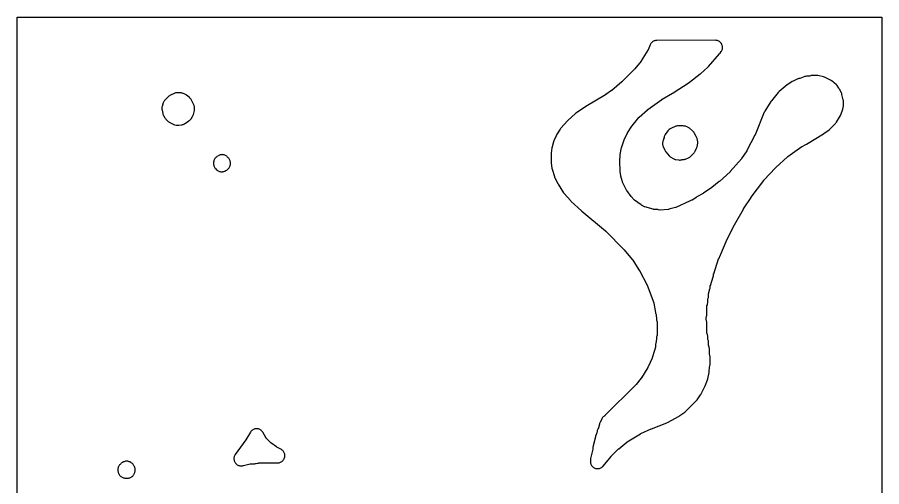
# Model space of a CAD drawing. Header units: millimetres. Extents: x 0 to 300, y 0 to 300.
# Drawn here: x 0 to 300, y 137 to 300 of the extents above; entities that cross this region are included whole.
import ezdxf

# ---------------------------------------------------------------- set-up
doc = ezdxf.new("R2010")
doc.units = ezdxf.units.MM
doc.layers.add('CUT', color=7, linetype='CONTINUOUS')

msp = doc.modelspace()

# ---------------------------------------------------------------- linework, layer by layer
at = {"layer": 'CUT'}
for points in [[(299.9605, 299.9971), (299.9634, 299.9386), (299.9634, 0.0614), (299.9605, 0.0029), (299.9021, 0), (0.0614, 0), (0.0029, 0.0029), (0, 0.0614), (0, 299.9386), (0.0029, 299.9971), (0.0614, 300), (299.9021, 300)], [(185.5456, 247.6131), (185.6244, 247.259), (186.3966, 244.6847), (186.4651, 244.487), (186.5498, 244.2958), (187.5576, 242.2559), (187.6999, 242.0053), (189.5915, 239.0812), (189.8061, 238.7963), (192.047, 236.2258), (192.2455, 236.0226), (195.8147, 232.7629), (195.8961, 232.6917), (204.1228, 225.8065), (204.1644, 225.77), (204.2043, 225.7317), (210.5171, 219.3852), (210.5618, 219.3377), (210.604, 219.2879), (213.8912, 215.1828), (213.9303, 215.1313), (213.9666, 215.0777), (215.9561, 211.9643), (215.9816, 211.9225), (216.0055, 211.8796), (218.5041, 207.1706), (218.5409, 207.095), (218.5723, 207.0171), (220.8419, 200.7836), (220.8473, 200.7678), (220.8656, 200.7), (220.8689, 200.6836), (221.4527, 197.4379), (221.4995, 197.2293), (221.564, 197.0255), (221.6456, 196.8279), (221.7078, 196.6939), (221.7157, 196.6758), (221.7291, 196.6369), (221.7345, 196.596), (221.7355, 196.5763), (221.7716, 195.2981), (221.7898, 195.0599), (221.8305, 194.8246), (221.8936, 194.5942), (222.0027, 194.2594), (222.0083, 194.2404), (222.0171, 194.2), (222.0217, 194.1588), (222.0224, 194.1391), (222.0452, 191.9316), (222.0453, 191.9229), (222.0452, 191.9038), (222.0212, 189.6805), (222.0205, 189.6606), (222.0158, 189.6193), (222.0069, 189.5788), (222.0012, 189.5597), (221.8931, 189.2296), (221.8292, 188.9974), (221.788, 188.76), (221.7698, 188.5199), (221.7353, 187.2604), (221.7343, 187.2414), (221.7294, 187.202), (221.7169, 187.1643), (221.7096, 187.1467), (221.696, 187.1163), (221.6112, 186.8989), (221.547, 186.6745), (221.5041, 186.4451), (221.4827, 186.2127), (221.4523, 185.5391), (221.451, 185.52), (221.4396, 185.4408), (221.4355, 185.4221), (221.1667, 184.3265), (221.154, 184.279), (221.1395, 184.232), (220.3082, 181.7364), (220.287, 181.6779), (220.2629, 181.6206), (218.8757, 178.5473), (218.8406, 178.4759), (218.8009, 178.4069), (216.5509, 174.7799), (216.5168, 174.7279), (216.48, 174.6777), (214.7885, 172.4879), (214.7381, 172.427), (214.6839, 172.3694), (203.9159, 161.6586), (203.9024, 161.6458), (203.8722, 161.621), (203.8446, 161.6026), (203.6836, 161.5049), (203.4825, 161.3532), (203.2976, 161.1821), (203.1309, 160.9932), (202.9841, 160.7885), (202.8586, 160.5701), (202.219, 159.3141), (202.1325, 159.1253), (202.062, 158.93), (202.0079, 158.7295), (201.7237, 157.4688), (201.7224, 157.4635), (201.7071, 157.4145), (201.6971, 157.3903), (201.6865, 157.3684), (201.4348, 156.8807), (201.3388, 156.6717), (201.2625, 156.4547), (201.2064, 156.2317), (201.1711, 156.0044), (201.1432, 155.7474), (201.1409, 155.7302), (201.1337, 155.6944), (201.1234, 155.6592), (201.1175, 155.6433), (200.6956, 154.5741), (200.5955, 154.2617), (199.8259, 151.1766), (199.7795, 150.9442), (199.7553, 150.7084), (199.7211, 150.0844), (199.7197, 150.0671), (199.7093, 149.995), (199.7057, 149.978), (198.9559, 146.8106), (198.9181, 146.6172), (198.8956, 146.4213), (198.8587, 145.9282), (198.8523, 145.6856), (198.8695, 145.4436), (198.9101, 145.2043), (198.9737, 144.9701), (199.0597, 144.7432), (199.1673, 144.5257), (199.2955, 144.3197), (199.443, 144.127), (199.6085, 143.9496), (199.7904, 143.789), (199.9871, 143.6469), (200.1966, 143.5244), (200.417, 143.4229), (200.6462, 143.3432), (200.882, 143.2861), (201.1223, 143.2521), (201.3647, 143.2416), (201.607, 143.2546), (201.8469, 143.2911), (202.0822, 143.3507), (202.3105, 143.4327), (202.5299, 143.5366), (202.7381, 143.6612), (202.9332, 143.8054), (203.1135, 143.9678), (203.2772, 144.147), (206.0401, 147.4832), (206.0801, 147.5292), (206.1224, 147.573), (208.6558, 150.0727), (208.6998, 150.114), (208.7458, 150.1531), (211.5567, 152.4226), (211.6145, 152.4665), (211.6747, 152.5068), (216.2365, 155.3654), (216.3033, 155.4044), (216.3725, 155.439), (219.964, 157.0957), (219.9974, 157.1105), (220.0312, 157.1243), (225.3585, 159.2035), (225.6292, 159.3283), (229.6284, 161.4688), (229.9241, 161.6547), (231.6348, 162.9053), (231.8878, 163.1172), (233.7813, 164.9289), (233.8593, 165.0069), (235.672, 166.9014), (235.8835, 167.1538), (237.1146, 168.837), (237.2299, 169.0093), (237.3306, 169.1906), (238.6088, 171.7347), (238.7155, 171.9787), (239.4925, 174.0494), (239.5934, 174.39), (240.0843, 176.6192), (240.1234, 176.8454), (240.1415, 177.0742), (240.179, 178.2083), (240.1801, 178.2277), (240.1909, 178.3086), (240.195, 178.3277), (240.3619, 179.0328), (240.4111, 179.3097), (240.429, 179.5905), (240.4432, 181.5487), (240.4332, 181.7914), (240.3996, 182.0321), (240.19, 183.1389), (240.1891, 183.1443), (240.1803, 183.2259), (240.1794, 183.245), (240.1471, 184.9269), (240.1256, 185.2091), (240.0724, 185.487), (239.9882, 185.7572), (239.9213, 185.9354), (239.9143, 185.9556), (239.9033, 185.9989), (239.8971, 186.0431), (239.8959, 186.0644), (239.8614, 187.2222), (239.8435, 187.4555), (239.8039, 187.686), (239.7429, 187.9118), (239.661, 188.131), (239.6399, 188.1804), (239.6275, 188.2164), (239.6222, 188.2553), (239.621, 188.2741), (239.579, 189.317), (239.5541, 189.5822), (239.5011, 189.8433), (239.4206, 190.0973), (239.3469, 190.293), (239.3413, 190.3089), (239.3318, 190.3429), (239.3283, 190.3777), (239.3277, 190.3947), (239.2779, 193.9131), (239.2557, 194.2115), (239.1981, 194.5051), (239.0111, 195.2267), (239.0068, 195.2449), (239.0007, 195.2835), (239.0058, 195.3221), (239.0096, 195.3404), (239.2101, 196.2031), (239.2567, 196.4674), (239.2748, 196.7352), (239.3138, 199.621), (239.3145, 199.6403), (239.3191, 199.6804), (239.3275, 199.7199), (239.333, 199.7384), (239.4543, 200.1163), (239.5153, 200.3417), (239.5549, 200.5718), (239.5729, 200.8045), (239.6131, 202.125), (239.6141, 202.144), (239.6192, 202.1833), (239.6318, 202.221), (239.6392, 202.2385), (239.6479, 202.2579), (239.7343, 202.4778), (239.7995, 202.705), (239.843, 202.9373), (239.8644, 203.1726), (239.8922, 203.8151), (239.8937, 203.8361), (239.907, 203.9234), (239.9118, 203.9439), (240.3608, 205.6379), (240.4122, 205.8796), (240.4395, 206.1252), (240.48, 206.7847), (240.4804, 206.7901), (240.4877, 206.841), (240.4937, 206.8664), (240.5007, 206.8897), (241.4827, 209.8942), (241.553, 210.1569), (241.5944, 210.4256), (241.6339, 210.8264), (241.6367, 210.848), (241.6557, 210.9375), (241.6621, 210.9584), (243.3673, 216.072), (243.369, 216.0768), (243.3982, 216.1467), (243.4059, 216.1626), (244.0749, 217.4576), (244.1765, 217.6805), (245.9418, 222.116), (245.9622, 222.1643), (245.9848, 222.2117), (248.8417, 227.9022), (248.8584, 227.9343), (248.8761, 227.9659), (252.027, 233.4073), (252.042, 233.4324), (252.0575, 233.4571), (254.636, 237.4536), (254.6604, 237.49), (254.6862, 237.5255), (259.0353, 243.3034), (259.0729, 243.3508), (259.1128, 243.3963), (263.1108, 247.7309), (263.1459, 247.7674), (263.1824, 247.8023), (267.2532, 251.5378), (267.3108, 251.5874), (267.3713, 251.6333), (272.2568, 255.1008), (272.2612, 255.1038), (272.3297, 255.1449), (272.3463, 255.1534), (273.6238, 255.7766), (273.8441, 255.8982), (279.7672, 259.5665), (279.9222, 259.6707), (281.6834, 260.9528), (281.9216, 261.1498), (282.9227, 262.088), (283.0394, 262.2049), (283.9308, 263.1584), (284.0952, 263.3533), (284.2389, 263.5639), (285.6719, 265.9134), (285.8045, 266.161), (285.9084, 266.422), (286.3584, 267.7669), (286.4458, 268.1055), (286.6574, 269.2497), (286.6884, 269.4736), (286.6991, 269.6993), (286.7011, 270.7357), (286.684, 271.0326), (286.6318, 271.3255), (286.1749, 273.2242), (286.0903, 273.5031), (285.9738, 273.7703), (285.3546, 274.9911), (285.2462, 275.1833), (285.1212, 275.3653), (284.4515, 276.2535), (284.2355, 276.5036), (283.5206, 277.2287), (283.3505, 277.386), (283.1664, 277.5269), (282.5434, 277.9595), (282.2374, 278.1412), (280.3413, 279.0913), (280.0684, 279.2083), (279.7835, 279.2922), (277.8511, 279.7381), (277.5709, 279.7862), (277.2869, 279.8022), (275.9994, 279.8011), (275.7316, 279.7865), (275.4668, 279.7433), (275.2082, 279.6719), (274.9591, 279.5886), (274.942, 279.5833), (274.9053, 279.5747), (274.8679, 279.5695), (274.8506, 279.5683), (274.0766, 279.5318), (273.8229, 279.5068), (273.573, 279.4561), (273.3296, 279.3803), (271.6058, 278.7448), (271.6008, 278.7431), (271.5526, 278.7295), (271.5277, 278.7248), (271.5042, 278.7217), (271.245, 278.6942), (271.0223, 278.6604), (270.8036, 278.6067), (270.5907, 278.5336), (270.3851, 278.4416), (269.2007, 277.8458), (268.9255, 277.6846), (267.3419, 276.6157), (267.1709, 276.4894), (264.3666, 274.2272), (264.167, 274.0476), (263.9878, 273.8477), (261.6957, 270.9965), (261.5195, 270.7477), (259.4205, 267.363), (259.3174, 267.18), (259.2301, 266.9891), (256.0352, 259.1511), (256.0115, 259.0967), (255.9851, 259.0435), (253.1758, 253.7114), (253.1438, 253.6545), (253.1087, 253.5993), (251.3527, 250.9915), (251.3102, 250.9324), (251.2643, 250.8759), (247.4227, 246.43), (247.3728, 246.3756), (247.3197, 246.3245), (243.6527, 242.999), (243.6215, 242.9717), (243.5894, 242.9455), (241.0294, 240.9243), (241.0028, 240.9039), (240.9757, 240.8842), (238.0962, 238.8582), (238.0426, 238.8226), (237.9871, 238.7898), (235.8331, 237.5934), (235.5912, 237.4403), (234.3667, 236.5631), (234.3515, 236.5528), (234.3183, 236.5335), (234.2821, 236.5208), (234.2644, 236.5159), (233.9138, 236.4287), (233.6723, 236.3554), (233.4393, 236.2582), (228.5748, 233.9327), (228.557, 233.9248), (228.4799, 233.897), (228.461, 233.8917), (226.1436, 233.3105), (226.0591, 233.2925), (225.9735, 233.2805), (223.0729, 232.9799), (223.0526, 232.9783), (223.0103, 232.9784), (222.9689, 232.9872), (222.9494, 232.993), (222.5238, 233.1314), (222.3049, 233.1918), (222.0813, 233.2321), (221.8551, 233.2519), (220.7368, 233.2987), (220.7314, 233.299), (220.6811, 233.3051), (220.656, 233.3105), (220.6328, 233.3168), (217.748, 234.1863), (217.7318, 234.1916), (217.6652, 234.2182), (217.6497, 234.2256), (216.5777, 234.7671), (216.5728, 234.7697), (216.502, 234.8129), (216.4861, 234.824), (214.179, 236.5331), (214.1748, 236.5363), (214.1149, 236.5883), (214.1016, 236.6013), (213.1126, 237.6198), (213.0534, 237.6855), (212.999, 237.7553), (211.4985, 239.836), (211.4955, 239.8404), (211.4542, 239.908), (211.4456, 239.9244), (210.0569, 242.7089), (210.0493, 242.7251), (210.022, 242.7953), (210.0167, 242.8125), (209.4462, 244.8056), (209.4296, 244.8699), (209.4167, 244.935), (209.1572, 246.4525), (209.1564, 246.4575), (209.1492, 246.5315), (209.1485, 246.5489), (209.09, 249.9776), (209.0899, 250.0169), (209.0912, 250.0562), (209.1933, 252.1962), (209.1936, 252.2012), (209.2024, 252.2747), (209.2054, 252.2916), (209.7132, 254.8085), (209.7301, 254.8811), (209.7516, 254.9525), (210.5799, 257.4356), (210.6098, 257.5157), (210.6453, 257.5935), (211.7434, 259.7935), (211.7715, 259.8465), (211.8022, 259.898), (213.2352, 262.1745), (213.2742, 262.2327), (213.3165, 262.2886), (215.6754, 265.222), (215.6788, 265.226), (215.7327, 265.2834), (215.746, 265.296), (218.6522, 267.91), (218.7051, 267.9548), (218.7604, 267.9966), (223.6608, 271.4825), (223.7103, 271.5159), (223.7614, 271.5468), (227.4203, 273.6412), (227.543, 273.7162), (233.1427, 277.3643), (233.3095, 277.4829), (236.9626, 280.3142), (237.0812, 280.412), (239.6505, 282.6692), (239.8861, 282.9059), (243.7214, 287.3115), (243.8802, 287.5141), (244.2624, 288.0572), (244.3951, 288.2671), (244.5062, 288.4891), (244.5948, 288.721), (244.66, 288.9605), (244.7011, 289.2054), (244.7177, 289.4531), (244.7096, 289.7012), (244.677, 289.9473), (244.6201, 290.189), (244.5395, 290.4238), (244.4361, 290.6495), (244.3107, 290.8638), (244.1648, 291.0646), (243.9996, 291.25), (243.8169, 291.418), (243.6184, 291.5671), (243.4061, 291.6958), (243.182, 291.8028), (242.9485, 291.887), (242.7078, 291.9477), (242.4622, 291.9842), (242.2142, 291.9961), (221.9423, 291.9652), (221.7015, 291.9532), (221.4631, 291.9181), (221.2291, 291.8602), (221.0017, 291.78), (220.7832, 291.6783), (220.5755, 291.556), (220.3805, 291.4142), (220.2, 291.2544), (220.0358, 291.0779), (219.8894, 290.8864), (219.7621, 290.6817), (219.6551, 290.4657), (218.8918, 288.7181), (218.8545, 288.6403), (218.8117, 288.5653), (216.5399, 284.8937), (216.4993, 284.8323), (216.4551, 284.7735), (214.301, 282.085), (214.2593, 282.0357), (214.2151, 281.9887), (209.9057, 277.6488), (209.8652, 277.6098), (209.8229, 277.5727), (206.2895, 274.6192), (206.2548, 274.5913), (206.2192, 274.5647), (204.2305, 273.1362), (204.1903, 273.1085), (204.149, 273.0824), (197.3109, 268.9607), (197.2094, 268.8961), (193.8588, 266.6499), (193.602, 266.4525), (191.1077, 264.2637), (190.8743, 264.0299), (188.6638, 261.5011), (188.5406, 261.3485), (188.4298, 261.1866), (187.1494, 259.1505), (187.0519, 258.9811), (186.9679, 258.8047), (186.2316, 257.0871), (186.1259, 256.79), (185.6185, 255.0173), (185.5461, 254.6754), (185.2786, 252.7619), (185.2546, 252.4077), (185.2633, 249.7051), (185.29, 249.3488)], [(50.1772, 268.0307), (50.2199, 267.7711), (50.4784, 266.5915), (50.5481, 266.3379), (50.644, 266.0931), (50.7652, 265.8597), (51.2524, 265.0308), (51.379, 264.8367), (51.523, 264.6551), (51.6832, 264.4876), (52.3522, 263.8502), (52.5371, 263.6905), (52.7367, 263.5496), (52.9491, 263.4289), (54.0661, 262.8644), (54.3209, 262.7529), (54.5864, 262.6705), (55.0797, 262.547), (55.332, 262.4974), (55.588, 262.4741), (55.845, 262.4771), (56.1004, 262.5065), (57.0959, 262.6734), (57.3403, 262.7271), (57.5781, 262.8049), (57.8069, 262.9062), (58.0245, 263.0297), (59.5158, 263.9786), (59.6986, 264.1067), (59.8691, 264.2505), (60.0262, 264.409), (60.1686, 264.5809), (60.295, 264.7647), (60.8108, 265.5917), (60.9333, 265.8121), (61.033, 266.0438), (61.1088, 266.2843), (61.4675, 267.6602), (61.5162, 267.8914), (61.5429, 268.1261), (61.5473, 268.3624), (61.5293, 268.598), (61.4893, 268.8308), (61.3657, 269.3893), (61.2969, 269.6385), (61.2027, 269.8793), (61.0841, 270.109), (60.2874, 271.4749), (60.1662, 271.6627), (60.0288, 271.839), (59.8761, 272.0023), (59.7095, 272.1513), (58.7559, 272.9303), (58.546, 273.0842), (58.3213, 273.2155), (58.0841, 273.3227), (57.3364, 273.6148), (57.0917, 273.6961), (56.8399, 273.7518), (56.5837, 273.7813), (56.5122, 273.7858), (56.2998, 273.7901), (55.4121, 273.7705), (55.1595, 273.752), (54.9102, 273.7082), (54.6665, 273.6393), (54.4311, 273.5462), (53.1838, 272.9781), (52.9809, 272.8743), (52.7883, 272.7523), (52.6076, 272.6134), (52.4402, 272.4586), (51.2712, 271.2734), (51.115, 271.0994), (50.9757, 270.9116), (50.8545, 270.7116), (50.7526, 270.5012), (50.6708, 270.2822), (50.2817, 269.0706), (50.2146, 268.8162), (50.1745, 268.5562), (50.162, 268.2934)], [(224.1238, 255.1157), (224.6556, 253.8754), (224.7642, 253.6531), (224.8943, 253.4426), (225.0445, 253.246), (226.1555, 251.9325), (226.3379, 251.7388), (226.5399, 251.5656), (226.759, 251.4148), (227.5474, 250.9322), (227.775, 250.8086), (228.0142, 250.7092), (228.2624, 250.6351), (228.5169, 250.5871), (229.5358, 250.4489), (229.7696, 250.4284), (230.0043, 250.4298), (230.2378, 250.4533), (230.4681, 250.4985), (230.6931, 250.5651), (230.7604, 250.5885), (230.7956, 250.5941), (230.8129, 250.5957), (231.374, 250.6349), (231.6329, 250.6666), (231.8871, 250.7251), (232.1338, 250.8098), (232.7005, 251.038), (232.9216, 251.1398), (233.1319, 251.2627), (233.3291, 251.4055), (233.5116, 251.5667), (234.7283, 252.7526), (234.8843, 252.9192), (235.0244, 253.0994), (235.1476, 253.2915), (235.2527, 253.4941), (235.7164, 254.4976), (235.8066, 254.7204), (235.875, 254.9508), (236.0411, 255.6276), (236.0946, 255.9198), (236.113, 256.2163), (236.1143, 256.678), (236.1063, 256.8844), (236.0814, 257.0893), (236.0396, 257.2916), (235.8795, 257.9316), (235.8129, 258.1536), (235.7261, 258.3684), (235.6197, 258.5742), (234.8729, 259.869), (234.7528, 260.0572), (234.6164, 260.2339), (234.4648, 260.3978), (234.2992, 260.5475), (233.207, 261.4495), (233.0253, 261.5861), (232.8319, 261.7057), (232.6285, 261.8072), (232.1166, 262.0342), (231.876, 262.1264), (231.6271, 262.1933), (231.3727, 262.2343), (231.1154, 262.2488), (229.3277, 262.2576), (229.0652, 262.245), (228.8054, 262.205), (228.5512, 262.1379), (228.3055, 262.0445), (226.9952, 261.4658), (226.7631, 261.3485), (226.5444, 261.2078), (226.2637, 261.0057), (226.0815, 260.8612), (225.9135, 260.7003), (225.7612, 260.5246), (225.1905, 259.8007), (225.0699, 259.634), (224.8387, 259.2853), (224.7128, 259.0732), (224.6083, 258.8498), (224.5264, 258.6171), (224.4678, 258.3775), (224.4331, 258.1333), (224.4301, 258.1001), (224.428, 258.0824), (224.4212, 258.0454), (224.4109, 258.0091), (224.405, 257.9928), (224.0866, 257.1646), (224.0126, 256.9416), (223.9599, 256.7126), (223.929, 256.4797), (223.9201, 256.2449), (223.9216, 256.0784), (223.936, 255.8314), (223.9748, 255.587), (224.0376, 255.3477)], [(68.3011, 248.1412), (68.4098, 247.9178), (68.5401, 247.7062), (68.6907, 247.5086), (68.8603, 247.327), (69.1465, 247.0494), (69.3291, 246.8887), (69.5265, 246.7466), (69.7368, 246.6243), (69.958, 246.523), (70.188, 246.4437), (70.4245, 246.3871), (70.6655, 246.3538), (70.9086, 246.344), (71.0404, 246.3452), (71.2679, 246.3575), (71.4933, 246.3905), (71.7148, 246.4439), (71.9305, 246.5172), (72.1386, 246.6098), (72.4231, 246.7524), (72.6583, 246.8866), (72.8776, 247.0454), (73.0784, 247.2271), (73.2291, 247.3789), (73.3943, 247.5629), (73.5406, 247.7624), (73.6665, 247.9753), (73.7707, 248.1996), (73.8522, 248.4331), (73.9103, 248.6735), (73.9443, 248.9185), (73.954, 249.1656), (73.9509, 249.4572), (73.9363, 249.7019), (73.8979, 249.944), (73.8359, 250.1812), (73.7509, 250.4112), (73.6439, 250.6317), (73.5158, 250.8407), (73.3678, 251.0361), (73.2014, 251.2161), (72.8351, 251.5753), (72.6583, 251.7329), (72.4673, 251.8732), (72.2639, 251.9947), (72.0499, 252.0964), (71.8272, 252.1775), (71.5978, 252.237), (71.3639, 252.2746), (71.1274, 252.2899), (70.8906, 252.2827), (70.6555, 252.2531), (70.4242, 252.2014), (70.1989, 252.128), (69.9816, 252.0336), (69.7741, 251.9191), (69.2883, 251.62), (69.0775, 251.4749), (68.8827, 251.3089), (68.7058, 251.1239), (68.5488, 250.9218), (68.4133, 250.7047), (68.3007, 250.4749), (68.2121, 250.2348), (68.1486, 249.9869), (68.1108, 249.7338), (68.099, 249.4781), (68.1009, 249.1085), (68.1145, 248.8604), (68.1527, 248.6149), (68.2151, 248.3744)], [(75.2366, 147.2393), (75.1945, 146.9935), (75.177, 146.7447), (75.1845, 146.4954), (75.2167, 146.2481), (75.2734, 146.0053), (75.354, 145.7693), (75.4578, 145.5425), (75.5836, 145.3271), (75.7303, 145.1254), (75.8963, 144.9393), (76.08, 144.7707), (76.2796, 144.6212), (76.4932, 144.4923), (76.7185, 144.3854), (76.9533, 144.3014), (77.1953, 144.2412), (77.4422, 144.2055), (77.6913, 144.1945), (77.9403, 144.2084), (78.1867, 144.2471), (78.428, 144.3101), (78.4322, 144.3114), (78.5101, 144.3332), (80.8297, 144.9024), (80.8504, 144.9069), (80.937, 144.9186), (80.9582, 144.9198), (82.3704, 144.9591), (82.6138, 144.9778), (82.8543, 145.0202), (83.6638, 145.2039), (83.6849, 145.2081), (83.7733, 145.2183), (83.7948, 145.2191), (90.3556, 145.263), (90.6008, 145.2767), (90.8436, 145.3144), (91.0814, 145.3758), (91.3121, 145.4602), (91.5334, 145.5668), (91.7432, 145.6947), (91.9394, 145.8425), (92.1201, 146.0088), (92.2837, 146.1921), (92.4285, 146.3906), (92.5531, 146.6023), (92.6563, 146.8252), (92.7371, 147.0572), (92.7948, 147.2959), (92.8288, 147.5392), (92.8387, 147.7847), (92.8245, 148.0299), (92.7863, 148.2726), (92.7245, 148.5103), (92.6396, 148.7409), (92.5325, 148.9619), (92.4043, 149.1714), (92.2561, 149.3674), (92.0894, 149.5478), (91.9057, 149.711), (91.7085, 149.8696), (91.4856, 150.0296), (91.2465, 150.1642), (90.0635, 150.7471), (90.0589, 150.7494), (89.9931, 150.7881), (89.9782, 150.7981), (87.9701, 152.2106), (87.9551, 152.2217), (87.8965, 152.2718), (87.8832, 152.2849), (86.4577, 153.7543), (86.4416, 153.772), (86.3816, 153.8509), (86.3689, 153.8712), (85.2034, 155.8657), (85.0694, 156.0711), (84.9159, 156.2625), (84.7444, 156.4379), (84.5566, 156.5956), (84.3542, 156.7341), (84.1392, 156.8522), (83.9136, 156.9486), (83.6797, 157.0224), (83.4397, 157.073), (83.1959, 157.0998), (82.9506, 157.1026), (82.7063, 157.0813), (82.4652, 157.0362), (82.2296, 156.9677), (82.002, 156.8764), (81.7843, 156.7633), (81.5788, 156.6294), (81.3874, 156.476), (81.212, 156.3045), (81.0542, 156.1167), (80.9156, 155.9144), (79.2988, 153.2864), (79.2766, 153.2516), (79.2533, 153.2176), (75.6402, 148.1448), (75.5059, 147.9347), (75.3931, 147.7123), (75.303, 147.4797)], [(34.8645, 143.0513), (34.8526, 142.8112), (34.8638, 142.5711), (34.8981, 142.3331), (34.955, 142.0995), (35.0341, 141.8725), (35.1355, 141.6212), (35.241, 141.3932), (35.3689, 141.177), (35.5178, 140.9748), (35.6862, 140.7885), (35.7764, 140.6983), (35.959, 140.5329), (36.157, 140.3863), (36.3685, 140.2598), (36.5913, 140.1548), (36.8235, 140.0722), (37.0627, 140.0129), (37.3065, 139.9774), (37.5526, 139.9661), (38.3127, 139.9687), (38.5547, 139.9813), (38.7945, 140.0172), (39.0296, 140.0762), (39.2579, 140.1577), (39.4772, 140.261), (39.6855, 140.385), (39.8808, 140.5285), (40.0613, 140.6903), (40.2253, 140.8689), (40.3712, 141.0624), (40.4638, 141.1987), (40.5928, 141.41), (40.7003, 141.6332), (40.7851, 141.8658), (40.8465, 142.1057), (40.8839, 142.3505), (40.8968, 142.5978), (40.8976, 142.8586), (40.8881, 143.0839), (40.8583, 143.3073), (40.8085, 143.5272), (40.7391, 143.7417), (40.6507, 143.949), (40.4949, 144.2729), (40.3826, 144.4808), (40.2511, 144.6771), (40.1017, 144.8602), (39.9357, 145.0283), (39.7545, 145.18), (39.5598, 145.314), (39.3534, 145.4289), (39.0837, 145.5627), (38.8497, 145.6644), (38.6066, 145.7416), (38.3569, 145.7937), (38.1031, 145.82), (37.848, 145.8203), (37.5942, 145.7947), (37.3443, 145.7433), (37.101, 145.6667), (36.8667, 145.5657), (36.5392, 145.4042), (36.3074, 145.2742), (36.0907, 145.1203), (35.8915, 144.9442), (35.6719, 144.7282), (35.4968, 144.5371), (35.3424, 144.3289), (35.2104, 144.1058), (35.138, 143.9675), (35.0368, 143.7494), (34.9571, 143.5226), (34.8995, 143.2892)]]:
    msp.add_lwpolyline(points, close=True, dxfattribs=at)

doc.saveas('drawing.dxf')
